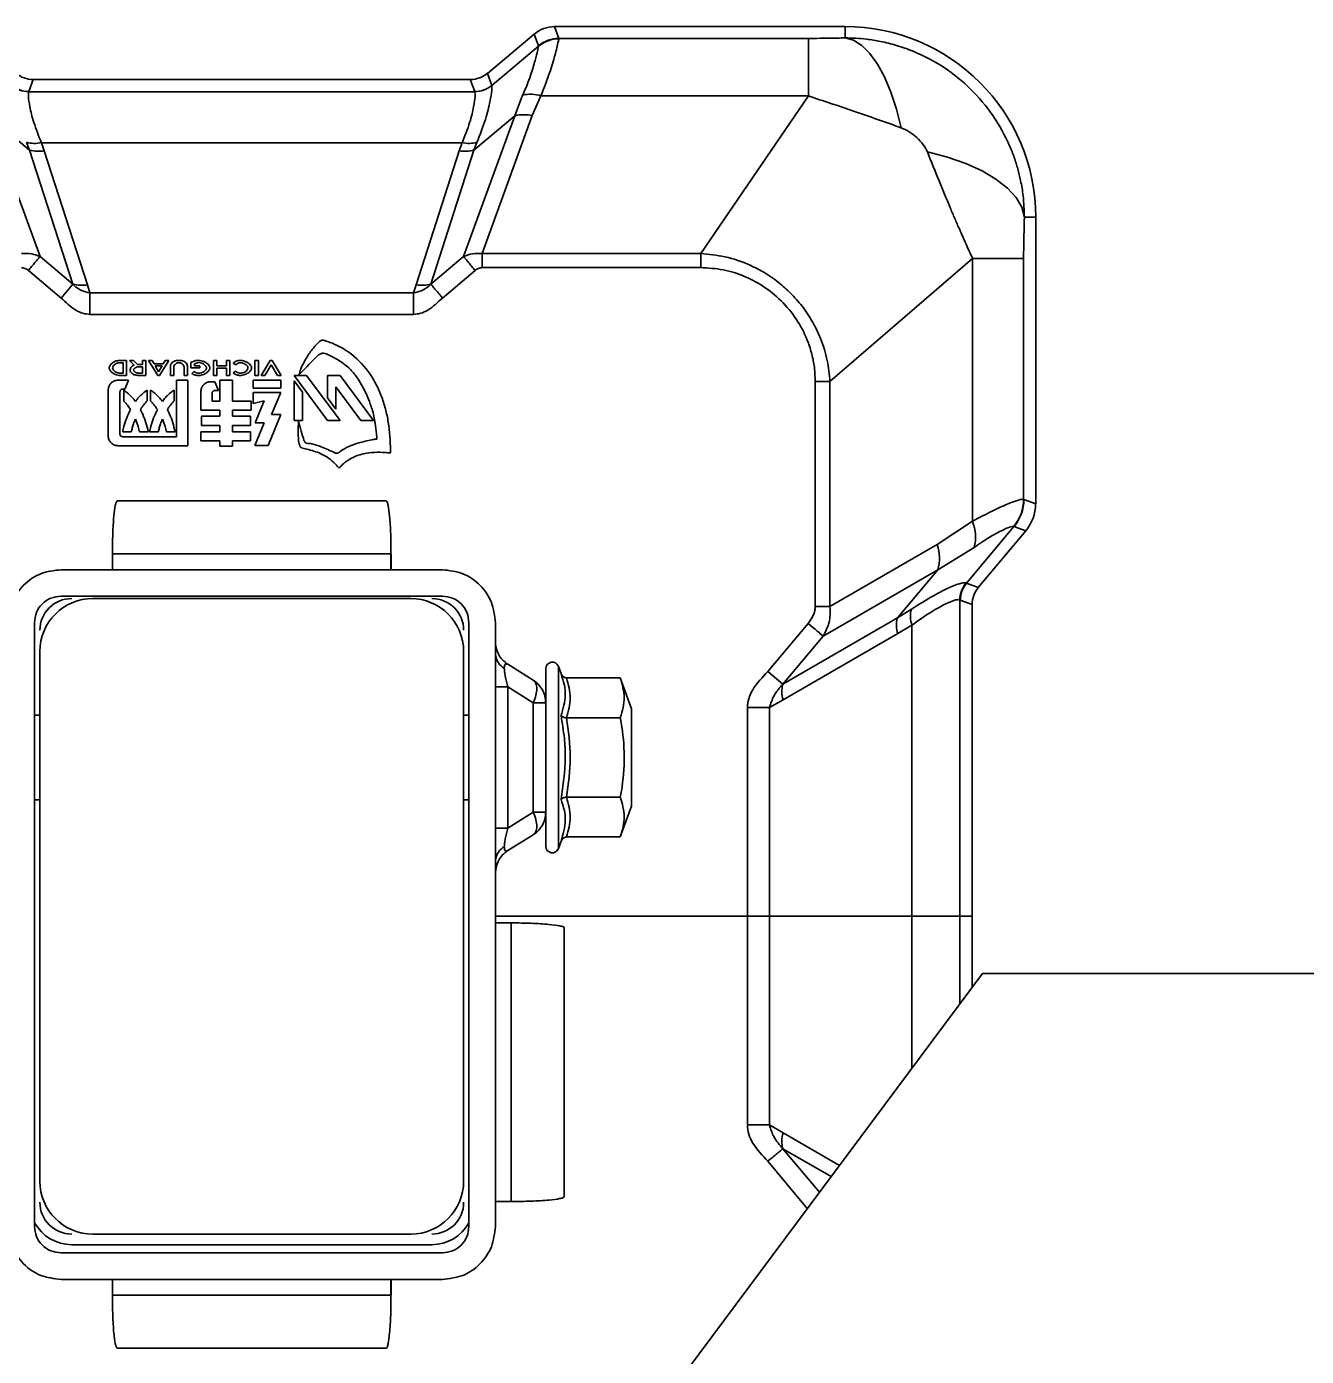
# Model space of a CAD drawing. Header units: millimetres. Extents: x 0 to 420, y 0 to 297.
# Drawn here: x 164.031 to 165.239, y 151.481 to 152.736 of the extents above; entities that cross this region are included whole.
import ezdxf

# ---------------------------------------------------------------- set-up
doc = ezdxf.new("R2010")
doc.units = ezdxf.units.MM

msp = doc.modelspace()

# ---------------------------------------------------------------- linework, layer by layer
at = {"color": 7, "linetype": 'Continuous', "lineweight": 35}
for p, q in [((164.5332, 152.7249), (164.5291, 152.7361)), ((164.8032, 152.7361), (164.5291, 152.7361)), ((164.8032, 152.7254), (164.8032, 152.7361)), ((164.5098, 152.729), (164.4656, 152.6919)), ((164.5098, 152.729), (164.5139, 152.7179)), ((164.5332, 152.7249), (164.5331, 152.7245)), ((164.5332, 152.7249), (164.7686, 152.7249)), ((164.7686, 152.6706), (164.7686, 152.7249)), ((164.5139, 152.7176), (164.4697, 152.6805)), ((164.5139, 152.7179), (164.5139, 152.7176)), ((164.0369, 152.6861), (164.0327, 152.6747)), ((164.4495, 152.6861), (164.0369, 152.6861)), ((164.4495, 152.6861), (164.4537, 152.6747)), ((164.4656, 152.6919), (164.4697, 152.6805)), ((164.0327, 152.6746), (164.0327, 152.6747)), ((164.4537, 152.6746), (164.0327, 152.6746)), ((164.4537, 152.6746), (164.4537, 152.6747)), ((164.4697, 152.6805), (164.4697, 152.6804)), ((164.4915, 152.6519), (164.4989, 152.6714)), ((164.5162, 152.6706), (164.508, 152.652)), ((164.7686, 152.6706), (164.5162, 152.6706)), ((164.6671, 152.5217), (164.7686, 152.6706)), ((164.0433, 152.5189), (163.9948, 152.6519)), ((163.9948, 152.6519), (164.0335, 152.6195)), ((164.4431, 152.5189), (164.4915, 152.6519)), ((164.4915, 152.6519), (164.4529, 152.6195)), ((164.508, 152.652), (164.4606, 152.5217)), ((164.0335, 152.6195), (164.0307, 152.6267)), ((164.0446, 152.6264), (164.0473, 152.6189)), ((164.4418, 152.6264), (164.0446, 152.6264)), ((164.4391, 152.6189), (164.4418, 152.6264)), ((164.4557, 152.6267), (164.4529, 152.6195)), ((164.0335, 152.6195), (164.0742, 152.4929)), ((164.0473, 152.6189), (164.088, 152.4924)), ((164.3984, 152.4924), (164.4391, 152.6189)), ((164.4529, 152.6195), (164.4122, 152.4929)), ((164.9725, 152.5561), (164.9832, 152.5561)), ((164.9832, 152.2856), (164.9832, 152.5561)), ((164.0742, 152.4929), (164.0433, 152.5189)), ((164.4431, 152.5189), (164.4122, 152.4929)), ((164.6671, 152.5217), (164.4606, 152.5217)), ((164.4606, 152.5217), (164.4606, 152.5085)), ((164.6671, 152.5085), (164.6671, 152.5217)), ((164.789, 152.4011), (164.9235, 152.5172)), ((164.9235, 152.269), (164.9235, 152.5172)), ((164.9718, 152.5172), (164.9718, 152.2898)), ((164.0632, 152.4798), (164.0323, 152.5058)), ((164.4541, 152.5058), (164.4232, 152.4798)), ((164.6671, 152.5085), (164.4606, 152.5085)), ((164.0632, 152.4798), (164.0742, 152.4929)), ((164.088, 152.4924), (164.0904, 152.4847)), ((164.0904, 152.4643), (164.0904, 152.4847)), ((164.396, 152.4847), (164.0904, 152.4847)), ((164.396, 152.4847), (164.3984, 152.4924)), ((164.396, 152.4643), (164.396, 152.4847)), ((164.396, 152.4643), (164.0904, 152.4643)), ((164.1174, 152.4208), (164.1251, 152.4208)), ((164.1177, 152.4186), (164.1219, 152.4186)), ((164.1219, 152.409), (164.118, 152.409)), ((164.1219, 152.4186), (164.1219, 152.409)), ((164.1251, 152.4208), (164.1251, 152.4068)), ((164.1277, 152.4208), (164.1316, 152.4208)), ((164.1322, 152.4164), (164.1277, 152.4208)), ((164.1316, 152.4208), (164.1354, 152.4169)), ((164.1363, 152.4169), (164.1401, 152.4169)), ((164.1364, 152.4149), (164.1401, 152.4149)), ((164.1401, 152.4208), (164.1433, 152.4208)), ((164.1401, 152.4169), (164.1401, 152.4208)), ((164.1401, 152.4149), (164.1401, 152.4089)), ((164.1433, 152.4208), (164.1433, 152.4068)), ((164.1457, 152.4208), (164.1491, 152.4208)), ((164.1545, 152.4068), (164.1457, 152.4208)), ((164.1491, 152.4208), (164.151, 152.4177)), ((164.151, 152.4177), (164.1597, 152.4177)), ((164.1521, 152.4157), (164.1585, 152.4157)), ((164.1553, 152.4102), (164.1521, 152.4157)), ((164.1585, 152.4157), (164.1553, 152.4102)), ((164.1649, 152.4208), (164.1561, 152.4068)), ((164.1597, 152.4177), (164.1615, 152.4208)), ((164.1615, 152.4208), (164.1649, 152.4208)), ((164.1664, 152.4068), (164.1664, 152.4152)), ((164.1695, 152.4146), (164.1695, 152.4068)), ((164.1793, 152.4068), (164.1793, 152.4146)), ((164.1825, 152.4152), (164.1825, 152.4068)), ((164.1858, 152.4139), (164.1858, 152.4189)), ((164.1943, 152.4139), (164.1858, 152.4139)), ((164.1865, 152.4087), (164.1886, 152.4104)), ((164.1891, 152.4177), (164.1891, 152.4159)), ((164.1891, 152.4159), (164.1943, 152.4159)), ((164.1943, 152.4159), (164.1943, 152.4139)), ((164.207, 152.4208), (164.2101, 152.4208)), ((164.207, 152.4068), (164.207, 152.4208)), ((164.2101, 152.4208), (164.2101, 152.4158)), ((164.2101, 152.4158), (164.2194, 152.4158)), ((164.2101, 152.4137), (164.2101, 152.4068)), ((164.2194, 152.4137), (164.2101, 152.4137)), ((164.2194, 152.4208), (164.2225, 152.4208)), ((164.2194, 152.4158), (164.2194, 152.4208)), ((164.2194, 152.4068), (164.2194, 152.4137)), ((164.2225, 152.4208), (164.2225, 152.4068)), ((164.228, 152.4167), (164.2255, 152.4183)), ((164.2255, 152.4093), (164.228, 152.4109)), ((164.2462, 152.4068), (164.2462, 152.4208)), ((164.2462, 152.4208), (164.2495, 152.4208)), ((164.2495, 152.4208), (164.2495, 152.4068)), ((164.2521, 152.4068), (164.2607, 152.4208)), ((164.2615, 152.4167), (164.2556, 152.4068)), ((164.2607, 152.4208), (164.2623, 152.4208)), ((164.2674, 152.4068), (164.2615, 152.4167)), ((164.2623, 152.4208), (164.2709, 152.4068)), ((164.1171, 152.4023), (164.1268, 152.4023)), ((164.1251, 152.4068), (164.118, 152.4068)), ((164.1268, 152.4023), (164.1233, 152.3938)), ((164.1433, 152.4068), (164.1354, 152.4068)), ((164.1401, 152.4089), (164.1359, 152.4089)), ((164.1561, 152.4068), (164.1545, 152.4068)), ((164.1695, 152.4068), (164.1664, 152.4068)), ((164.172, 152.4023), (164.183, 152.4023)), ((164.172, 152.3489), (164.172, 152.4023)), ((164.1825, 152.4068), (164.1793, 152.4068)), ((164.183, 152.4023), (164.183, 152.3404)), ((164.2044, 152.4008), (164.2082, 152.4008)), ((164.2101, 152.4068), (164.207, 152.4068)), ((164.2082, 152.4008), (164.2119, 152.3924)), ((164.2131, 152.4023), (164.225, 152.4023)), ((164.2131, 152.3824), (164.2131, 152.4023)), ((164.2225, 152.4068), (164.2194, 152.4068)), ((164.225, 152.4023), (164.225, 152.3824)), ((164.2446, 152.3946), (164.2446, 152.4022)), ((164.2446, 152.4022), (164.2706, 152.4022)), ((164.2495, 152.4068), (164.2462, 152.4068)), ((164.2556, 152.4068), (164.2521, 152.4068)), ((164.2709, 152.4068), (164.2674, 152.4068)), ((164.2706, 152.4022), (164.2706, 152.3946)), ((164.2831, 152.4068), (164.295, 152.4068)), ((164.3147, 152.3642), (164.2831, 152.4068)), ((164.2831, 152.3642), (164.2831, 152.4015)), ((164.2831, 152.4015), (164.291, 152.3908)), ((164.295, 152.4068), (164.3266, 152.3642)), ((164.3147, 152.4068), (164.3266, 152.4068)), ((164.3147, 152.3855), (164.3147, 152.4068)), ((164.3266, 152.4068), (164.3581, 152.3642)), ((164.7751, 152.4011), (164.789, 152.4011)), ((164.7751, 152.1886), (164.7751, 152.4011)), ((164.789, 152.1886), (164.789, 152.4011)), ((164.1077, 152.3499), (164.1077, 152.3929)), ((164.1187, 152.3911), (164.1187, 152.3516)), ((164.1233, 152.3938), (164.1215, 152.3938)), ((164.1223, 152.3827), (164.1223, 152.3929)), ((164.1445, 152.3929), (164.1445, 152.3827)), ((164.1477, 152.3827), (164.1477, 152.3929)), ((164.1699, 152.3929), (164.1699, 152.3827)), ((164.1951, 152.374), (164.1951, 152.3914)), ((164.2058, 152.39), (164.2058, 152.3824)), ((164.2119, 152.3924), (164.2084, 152.3924)), ((164.2706, 152.3946), (164.2446, 152.3946)), ((164.2446, 152.3905), (164.2706, 152.3905)), ((164.2446, 152.3803), (164.2446, 152.3905)), ((164.2706, 152.3905), (164.2618, 152.3697)), ((164.291, 152.3908), (164.291, 152.3642)), ((164.3226, 152.3748), (164.3147, 152.3855)), ((164.3463, 152.3642), (164.3226, 152.3961)), ((164.3226, 152.3961), (164.3226, 152.3748)), ((164.2131, 152.374), (164.1951, 152.374)), ((164.2058, 152.3824), (164.2131, 152.3824)), ((164.2131, 152.3682), (164.2131, 152.374)), ((164.225, 152.3824), (164.2427, 152.3824)), ((164.225, 152.374), (164.225, 152.3682)), ((164.2427, 152.374), (164.225, 152.374)), ((164.2427, 152.3824), (164.2427, 152.374)), ((164.2548, 152.3827), (164.2446, 152.3803)), ((164.2463, 152.3619), (164.2548, 152.3827)), ((164.1959, 152.3682), (164.2131, 152.3682)), ((164.1959, 152.3595), (164.1959, 152.3682)), ((164.2131, 152.3595), (164.1959, 152.3595)), ((164.2131, 152.3534), (164.2131, 152.3595)), ((164.225, 152.3682), (164.2419, 152.3682)), ((164.225, 152.3595), (164.225, 152.3534)), ((164.2419, 152.3595), (164.225, 152.3595)), ((164.2419, 152.3682), (164.2419, 152.3595)), ((164.246, 152.3406), (164.2548, 152.3619)), ((164.2548, 152.3619), (164.2463, 152.3619)), ((164.2706, 152.3697), (164.2586, 152.3406)), ((164.2618, 152.3697), (164.2706, 152.3697)), ((164.291, 152.3642), (164.2831, 152.3642)), ((164.3266, 152.3642), (164.3147, 152.3642)), ((164.3581, 152.3642), (164.3463, 152.3642)), ((164.1295, 152.3536), (164.1214, 152.3536)), ((164.1215, 152.3489), (164.172, 152.3489)), ((164.1454, 152.3536), (164.1372, 152.3536)), ((164.155, 152.3536), (164.1468, 152.3536)), ((164.1708, 152.3536), (164.1626, 152.3536)), ((164.1951, 152.3534), (164.2131, 152.3534)), ((164.1951, 152.345), (164.1951, 152.3534)), ((164.225, 152.3534), (164.242, 152.3534)), ((164.242, 152.3534), (164.242, 152.345)), ((164.183, 152.3404), (164.1171, 152.3404)), ((164.2131, 152.345), (164.1951, 152.345)), ((164.2131, 152.3401), (164.2131, 152.345)), ((164.225, 152.3401), (164.2131, 152.3401)), ((164.225, 152.345), (164.225, 152.3401)), ((164.242, 152.345), (164.225, 152.345)), ((164.2586, 152.3406), (164.246, 152.3406)), ((164.37, 152.2883), (164.1162, 152.2883)), ((164.37, 152.2883), (164.3701, 152.2883)), ((164.972, 152.2897), (164.9718, 152.2898)), ((164.972, 152.2897), (164.9832, 152.2856)), ((164.8902, 152.247), (164.9235, 152.269)), ((164.9179, 152.2106), (164.9627, 152.264)), ((164.929, 152.2065), (164.9738, 152.2599)), ((164.9627, 152.264), (164.9624, 152.2641)), ((164.9627, 152.264), (164.9738, 152.2599)), ((164.789, 152.1886), (164.8902, 152.247)), ((164.1116, 152.2383), (164.3746, 152.2383)), ((164.1116, 152.2383), (164.1116, 152.2233)), ((164.3746, 152.2383), (164.3746, 152.2233)), ((164.3747, 152.2383), (164.3747, 152.2233)), ((164.8907, 152.2232), (164.925, 152.2443)), ((164.0632, 152.2233), (164.4232, 152.2233)), ((164.7825, 152.1607), (164.8907, 152.2232)), ((164.8527, 152.1778), (164.8907, 152.2232)), ((164.9175, 152.2108), (164.9179, 152.2106)), ((164.9179, 152.2106), (164.929, 152.2065)), ((164.4232, 152.1983), (164.0632, 152.1983)), ((164.3932, 152.1961), (164.0932, 152.1961)), ((164.7751, 152.1886), (164.789, 152.1886)), ((164.8527, 152.1778), (164.8658, 152.1861)), ((164.9116, 151.8961), (164.9116, 152.1948)), ((164.912, 152.1945), (164.9116, 152.1948)), ((164.912, 152.1945), (164.9232, 152.1905)), ((164.9232, 152.1905), (164.9232, 151.8961)), ((164.0382, 152.1733), (164.0382, 151.6033)), ((164.4482, 152.1733), (164.4482, 151.6033)), ((164.4732, 152.1733), (164.4732, 151.6033)), ((164.7303, 152.1273), (164.7683, 152.1726)), ((164.7445, 152.1154), (164.8527, 152.1778)), ((164.8663, 152.171), (164.853, 152.163)), ((164.8663, 151.8961), (164.8663, 152.171)), ((164.7445, 152.1154), (164.7825, 152.1607)), ((164.853, 152.163), (164.7448, 152.1005)), ((164.0432, 152.1461), (164.0432, 151.6461)), ((164.4432, 151.6461), (164.4432, 152.1461)), ((164.4747, 152.146), (164.4734, 152.1522)), ((164.4757, 152.1443), (164.4739, 152.1492)), ((164.4842, 152.1343), (164.4824, 152.1358)), ((164.4844, 152.134), (164.4849, 152.134)), ((164.4849, 152.134), (164.5089, 152.119)), ((164.5207, 152.0978), (164.5207, 152.1299)), ((164.5352, 152.1252), (164.5327, 152.132)), ((164.5327, 151.9601), (164.5327, 152.132)), ((164.5404, 152.1211), (164.5911, 152.1211)), ((164.6017, 152.0921), (164.5911, 152.1211)), ((164.7303, 152.1273), (164.7445, 152.1154)), ((164.4849, 152.1128), (164.4849, 151.9793)), ((164.4849, 152.1128), (164.5089, 152.0978)), ((164.5089, 151.9943), (164.5089, 152.0978)), ((164.5089, 152.0978), (164.5207, 152.0978)), ((164.5207, 151.9943), (164.5207, 152.0978)), ((164.7448, 152.1005), (164.7319, 152.0931)), ((164.0432, 152.0861), (164.0382, 152.0861)), ((164.4482, 152.0861), (164.4432, 152.0861)), ((164.5404, 152.0836), (164.5911, 152.0836)), ((164.6017, 152.0921), (164.6017, 152.0001)), ((164.711, 152.0931), (164.7319, 152.0931)), ((164.711, 151.8961), (164.711, 152.0931)), ((164.7319, 151.8961), (164.7319, 152.0931)), ((164.5404, 152.0085), (164.5911, 152.0085)), ((164.0382, 152.0061), (164.0432, 152.0061)), ((164.4432, 152.0061), (164.4482, 152.0061)), ((164.5911, 151.971), (164.6017, 152.0001)), ((164.4849, 151.9793), (164.5089, 151.9943)), ((164.5089, 151.9943), (164.5207, 151.9943)), ((164.5207, 151.9622), (164.5207, 151.9943)), ((164.4849, 151.9581), (164.5089, 151.9731)), ((164.5404, 151.971), (164.5911, 151.971)), ((164.5327, 151.9601), (164.5352, 151.9669)), ((164.4734, 151.9399), (164.4747, 151.9461)), ((164.4739, 151.9429), (164.4757, 151.9478)), ((164.4738, 151.9439), (164.4732, 151.937)), ((164.4736, 151.9398), (164.4739, 151.9422)), ((164.4732, 151.8961), (164.711, 151.8961)), ((164.711, 151.8961), (164.4732, 151.8961)), ((164.7319, 151.8961), (164.711, 151.8961)), ((164.711, 151.6991), (164.711, 151.8961)), ((164.711, 151.8961), (164.7319, 151.8961)), ((164.8663, 151.8961), (164.7319, 151.8961)), ((164.7319, 151.6991), (164.7319, 151.8961)), ((164.7319, 151.8961), (164.8663, 151.8961)), ((164.9116, 151.8961), (164.8663, 151.8961)), ((164.8663, 151.8961), (164.9116, 151.8961)), ((164.8663, 151.8961), (164.8663, 151.7528)), ((164.9232, 151.8961), (164.9116, 151.8961)), ((164.9116, 151.8961), (164.9232, 151.8961)), ((164.9116, 151.8136), (164.9116, 151.8961)), ((164.9232, 151.8291), (164.9232, 151.8961)), ((164.4882, 151.8899), (164.4732, 151.8899)), ((164.4882, 151.8899), (164.4882, 151.6269)), ((164.5382, 151.6315), (164.5382, 151.8852)), ((164.933, 151.8422), (164.297, 150.9887)), ((171.587, 151.8422), (164.933, 151.8422)), ((164.711, 151.6991), (164.7319, 151.6991)), ((164.7448, 151.6916), (164.7319, 151.6991)), ((164.7979, 151.661), (164.7448, 151.6916)), ((164.779, 151.6356), (164.7445, 151.6767)), ((164.7445, 151.6767), (164.7901, 151.6504)), ((164.7676, 151.6203), (164.7303, 151.6648)), ((164.4882, 151.6269), (164.4732, 151.6269)), ((164.0932, 151.5961), (164.3932, 151.5961)), ((164.4132, 151.5861), (164.0732, 151.5861)), ((164.0632, 151.5783), (164.4232, 151.5783)), ((164.4232, 151.5533), (164.0632, 151.5533)), ((164.1117, 151.5383), (164.1117, 151.5533)), ((164.3746, 151.5383), (164.3746, 151.5533)), ((164.3747, 151.5383), (164.3747, 151.5533)), ((164.3746, 151.5383), (164.1117, 151.5383)), ((164.1163, 151.4883), (164.37, 151.4883)), ((164.3701, 151.4883), (164.37, 151.4883))]:
    msp.add_line(p, q, dxfattribs=at)
at = {"color": 7, "linetype": 'Continuous', "lineweight": 35, "flags": 128}
for points in [[(164.8563, 152.6405), (164.8518, 152.6581), (164.8465, 152.6742), (164.8404, 152.6885), (164.8338, 152.7006), (164.8266, 152.7106), (164.819, 152.7181), (164.8112, 152.7231), (164.8032, 152.7254)], [(164.8809, 152.6177), (164.8998, 152.6127), (164.9171, 152.6067), (164.9325, 152.5998), (164.9457, 152.592), (164.9565, 152.5836), (164.9647, 152.5747), (164.97, 152.5655), (164.9725, 152.5561)], [(164.7683, 152.1726), (164.7706, 152.1707), (164.7728, 152.1689), (164.7749, 152.1671), (164.7769, 152.1654), (164.7787, 152.1639), (164.7802, 152.1626), (164.7815, 152.1616), (164.7825, 152.1607)]]:
    msp.add_lwpolyline(points, dxfattribs=at)
at = {"color": 7, "linetype": 'Continuous', "lineweight": 35}
for centre, radius, start, end in [((164.8032, 152.5561), 0.18, 360, 90), ((164.5332, 152.6949), 0.03, 90.0586, 129.9414), ((164.5331, 152.6945), 0.03, 89.859, 129.7499), ((164.0327, 152.6996), 0.025, 230.0357, 269.9067), ((164.0328, 152.6997), 0.025, 230.0586, 269.9414), ((164.4536, 152.6997), 0.025, 270.0586, 309.9414), ((164.4537, 152.6996), 0.025, 270.0933, 309.9643), ((164.5061, 152.6392), 0.033, 72.1572, 102.5019), ((164.5001, 152.6166), 0.0363, 77.3368, 103.5701), ((164.0382, 152.655), 0.0292, 254.9938, 282.6645), ((164.4482, 152.655), 0.0292, 257.3355, 285.0062), ((164.0416, 152.6485), 0.0302, 254.4497, 280.7966), ((164.4448, 152.6485), 0.0302, 259.2034, 285.5503), ((164.0823, 152.522), 0.0302, 254.4498, 280.7965), ((164.4041, 152.522), 0.0302, 259.2033, 285.5504), ((164.9317, 152.2899), 0.0401, 320.0076, 359.8731), ((164.932, 152.2897), 0.0401, 320.0586, 359.9414), ((164.8911, 152.2546), 0.0354, 343.0377, 23.8627), ((164.8522, 152.2343), 0.0401, 343.9657, 18.5164), ((164.9366, 152.1947), 0.025, 139.9679, 179.8339), ((164.9371, 152.1945), 0.025, 140.0586, 179.9414), ((164.0932, 152.1461), 0.05, 90, 180), ((164.0732, 152.1661), 0.03, 90, 180), ((164.3932, 152.1461), 0.05, 0, 90), ((164.4132, 152.1661), 0.03, 0, 90), ((164.8889, 152.1794), 0.024, 163.7993, 200.3661), ((164.8768, 152.1709), 0.0251, 163.9657, 198.5164), ((164.5269, 152.1299), 0.00619, 20, 180), ((164.7686, 152.1084), 0.0251, 163.9657, 198.5164), ((164.5269, 151.9622), 0.00619, 180, 340), ((164.7686, 151.6837), 0.0251, 161.4836, 196.0343), ((164.0932, 151.6461), 0.05, 180, 270), ((164.3932, 151.6461), 0.05, 270, 0), ((164.0732, 151.6261), 0.03, 180, 270), ((164.4132, 151.6261), 0.03, 270, 0), ((164.0732, 151.6261), 0.04, 208.955, 270), ((164.4132, 151.6261), 0.04, 270, 331.045)]:
    msp.add_arc(centre, radius, start, end, dxfattribs=at)
for centre, major_axis, start_param, end_param in [((164.5291, 152.706), (0.0103, -0.0282), 2.793026, 3.49016), ((164.0369, 152.7111), (0.0086, 0.0235), 2.793026, 3.49016), ((164.4495, 152.7111), (0.0086, -0.0235), 5.934618, 6.631752), ((164.9431, 152.2856), (0.0376, -0.0137), 5.934618, 6.631752), ((164.9482, 152.1904), (0.0235, -0.0086), 2.793026, 3.49016)]:
    msp.add_ellipse(centre, major_axis=major_axis, ratio=0.998448, start_param=start_param, end_param=end_param, dxfattribs=at)
for points, knots in [([(164.5331, 152.7245), (164.533, 152.7237), (164.5326, 152.722), (164.5313, 152.7164), (164.5295, 152.7094), (164.5271, 152.7012), (164.5235, 152.6893), (164.5191, 152.6782), (164.5162, 152.6706)], [0, 0, 0, 0, 0.166395, 0.326802, 0.479925, 0.610174, 0.735331, 1, 1, 1, 1]), ([(164.7686, 152.7249), (164.7713, 152.7249), (164.778, 152.725), (164.7896, 152.7251), (164.7983, 152.7253), (164.8032, 152.7254)], [0, 0, 0, 0, 0.226599, 0.561025, 1, 1, 1, 1]), ([(164.8032, 152.7254), (164.81, 152.7252), (164.8212, 152.7248), (164.8374, 152.7221), (164.8522, 152.7185), (164.8728, 152.7112), (164.8971, 152.6983), (164.9225, 152.6778), (164.9436, 152.6527), (164.9561, 152.6301), (164.963, 152.6127), (164.9664, 152.6018), (164.9693, 152.5897), (164.9719, 152.5745), (164.9723, 152.5629), (164.9725, 152.5561)], [0, 0, 0, 0, 0.076443, 0.126237, 0.185346, 0.248673, 0.371897, 0.493418, 0.615548, 0.739261, 0.783292, 0.826338, 0.868398, 0.923222, 1, 1, 1, 1]), ([(164.4989, 152.6714), (164.5004, 152.6747), (164.5032, 152.6812), (164.5064, 152.6899), (164.5089, 152.6976), (164.5112, 152.706), (164.5132, 152.714), (164.5136, 152.7164), (164.5139, 152.7176)], [0, 0, 0, 0, 0.1289949, 0.2604651, 0.3866644, 0.5150401, 0.7527723, 1, 1, 1, 1]), ([(164.0327, 152.6746), (164.0325, 152.6734), (164.032, 152.6713), (164.0335, 152.6608), (164.0368, 152.6462), (164.042, 152.633), (164.0446, 152.6264)], [0, 0, 0, 0, 0.262701, 0.501004, 0.750686, 1, 1, 1, 1]), ([(164.4418, 152.6264), (164.4444, 152.633), (164.4496, 152.6462), (164.4529, 152.6608), (164.4543, 152.6713), (164.4539, 152.6734), (164.4537, 152.6746)], [0, 0, 0, 0, 0.249344, 0.499045, 0.737295, 1, 1, 1, 1]), ([(164.4697, 152.6804), (164.4699, 152.6793), (164.4702, 152.677), (164.4683, 152.6657), (164.4644, 152.6492), (164.4587, 152.6343), (164.4557, 152.6267)], [0, 0, 0, 0, 0.247443, 0.48656, 0.74027, 1, 1, 1, 1]), ([(164.8563, 152.6405), (164.8413, 152.6458), (164.812, 152.6562), (164.7828, 152.6659), (164.7686, 152.6706)], [0, 0, 0, 0, 0.513929, 1, 1, 1, 1]), ([(164.8809, 152.6177), (164.8797, 152.62), (164.8771, 152.625), (164.8711, 152.6314), (164.8641, 152.637), (164.8588, 152.6394), (164.8563, 152.6405)], [0, 0, 0, 0, 0.228464, 0.490672, 0.757738, 1, 1, 1, 1]), ([(164.9235, 152.5172), (164.9215, 152.5217), (164.9174, 152.5307), (164.9118, 152.5434), (164.9068, 152.555), (164.9003, 152.5701), (164.8916, 152.5912), (164.8846, 152.6086), (164.8809, 152.6177)], [0, 0, 0, 0, 0.140816, 0.284488, 0.382285, 0.482496, 0.729213, 1, 1, 1, 1]), ([(164.9725, 152.5561), (164.9723, 152.5471), (164.972, 152.5359), (164.9718, 152.5231), (164.9718, 152.5192), (164.9718, 152.5177), (164.9718, 152.5172)], [0, 0, 0, 0, 0.712288, 0.891315, 0.960245, 1, 1, 1, 1]), ([(164.0433, 152.5189), (164.0407, 152.52), (164.0353, 152.5222), (164.0291, 152.5219), (164.0258, 152.5217)], [0, 0, 0, 0, 0.466493, 1, 1, 1, 1]), ([(164.4606, 152.5217), (164.4576, 152.5219), (164.4514, 152.5222), (164.4459, 152.5201), (164.4431, 152.5189)], [0, 0, 0, 0, 0.487848, 1, 1, 1, 1]), ([(164.0433, 152.5189), (164.0426, 152.5182), (164.0413, 152.5167), (164.0386, 152.5134), (164.0355, 152.5097), (164.0333, 152.5071), (164.0323, 152.5058)], [0, 0, 0, 0, 0.245847, 0.4999986, 0.7541509, 1, 1, 1, 1]), ([(164.4541, 152.5058), (164.453, 152.5071), (164.4508, 152.5097), (164.4478, 152.5134), (164.445, 152.5167), (164.4438, 152.5182), (164.4431, 152.5189)], [0, 0, 0, 0, 0.245849, 0.500001, 0.754152, 1, 1, 1, 1]), ([(164.789, 152.4011), (164.7884, 152.4077), (164.787, 152.4215), (164.7812, 152.4398), (164.7735, 152.4563), (164.7644, 152.4704), (164.7537, 152.4829), (164.7416, 152.4941), (164.7283, 152.5034), (164.7109, 152.5125), (164.6907, 152.5195), (164.6747, 152.521), (164.6671, 152.5217)], [0, 0, 0, 0, 0.105818, 0.221247, 0.303726, 0.397637, 0.486458, 0.56599, 0.660847, 0.744444, 0.877991, 1, 1, 1, 1]), ([(164.9235, 152.5172), (164.9302, 152.5172), (164.9438, 152.5172), (164.9585, 152.5172), (164.9687, 152.5172), (164.9708, 152.5172), (164.9718, 152.5172)], [0, 0, 0, 0, 0.247804, 0.5, 0.752196, 1, 1, 1, 1]), ([(164.9716, 152.5172), (164.9716, 152.5173), (164.9717, 152.5174), (164.9717, 152.5181), (164.9718, 152.5188), (164.9718, 152.5194)], [0, 0, 0, 0, 0.207126, 0.438229, 1, 1, 1, 1]), ([(164.0258, 152.5085), (164.0264, 152.5085), (164.0275, 152.5084), (164.0298, 152.5076), (164.0313, 152.5066), (164.0323, 152.5058)], [0, 0, 0, 0, 0.232062, 0.478453, 1, 1, 1, 1]), ([(164.4541, 152.5058), (164.4551, 152.5066), (164.4566, 152.5076), (164.4589, 152.5084), (164.46, 152.5085), (164.4606, 152.5085)], [0, 0, 0, 0, 0.521782, 0.769325, 1, 1, 1, 1]), ([(164.7751, 152.4011), (164.7749, 152.4051), (164.7747, 152.4131), (164.7725, 152.4253), (164.7679, 152.4405), (164.7594, 152.4579), (164.7454, 152.4756), (164.7285, 152.49), (164.7092, 152.5006), (164.6885, 152.5073), (164.6741, 152.5081), (164.6671, 152.5085)], [0, 0, 0, 0, 0.070722, 0.143758, 0.21913, 0.352151, 0.485358, 0.616819, 0.745052, 0.874872, 1, 1, 1, 1]), ([(164.0904, 152.4847), (164.0877, 152.4853), (164.0834, 152.4862), (164.0779, 152.4893), (164.0755, 152.4917), (164.0742, 152.4929)], [0, 0, 0, 0, 0.4521486, 0.7055371, 1, 1, 1, 1]), ([(164.4122, 152.4929), (164.4109, 152.4917), (164.4085, 152.4893), (164.403, 152.4862), (164.3987, 152.4853), (164.396, 152.4847)], [0, 0, 0, 0, 0.294463, 0.547852, 1, 1, 1, 1]), ([(164.4232, 152.4798), (164.4221, 152.4811), (164.4199, 152.4838), (164.4168, 152.4874), (164.4141, 152.4907), (164.4128, 152.4922), (164.4122, 152.4929)], [0, 0, 0, 0, 0.245848, 0.5, 0.754152, 1, 1, 1, 1]), ([(164.0904, 152.4643), (164.0882, 152.4646), (164.0835, 152.465), (164.0737, 152.4698), (164.0676, 152.4757), (164.0632, 152.4798)], [0, 0, 0, 0, 0.209288, 0.438923, 1, 1, 1, 1]), ([(164.4232, 152.4798), (164.4188, 152.4757), (164.4127, 152.4698), (164.4029, 152.465), (164.3982, 152.4646), (164.396, 152.4643)], [0, 0, 0, 0, 0.558619, 0.78934, 1, 1, 1, 1]), ([(164.288, 152.4077), (164.2884, 152.4094), (164.2897, 152.4142), (164.2937, 152.4217), (164.2993, 152.4305), (164.304, 152.4356), (164.3064, 152.4382)], [0, 0, 0, 0, 0.138868, 0.417722, 0.706333, 1, 1, 1, 1]), ([(164.3064, 152.4382), (164.3069, 152.4387), (164.3078, 152.4395), (164.3094, 152.44), (164.3109, 152.44), (164.3118, 152.4397), (164.3123, 152.4396)], [0, 0, 0, 0, 0.319453, 0.543111, 0.766311, 1, 1, 1, 1]), ([(164.3123, 152.4396), (164.3139, 152.4391), (164.3218, 152.4364), (164.337, 152.4285), (164.3511, 152.4142), (164.3602, 152.3996), (164.3656, 152.3877), (164.3695, 152.3753), (164.3733, 152.3581), (164.3738, 152.3449), (164.3742, 152.336)], [0, 0, 0, 0, 0.03865, 0.194338, 0.392706, 0.493149, 0.593544, 0.693896, 0.794211, 1, 1, 1, 1]), ([(164.3568, 152.3749), (164.3562, 152.3765), (164.3535, 152.3844), (164.3488, 152.3952), (164.3416, 152.4064), (164.3326, 152.4169), (164.3223, 152.423), (164.3139, 152.427), (164.3113, 152.4278), (164.3092, 152.4277), (164.3062, 152.4263), (164.2992, 152.4193), (164.2929, 152.4128), (164.288, 152.4077)], [0, 0, 0, 0, 0.048169, 0.241379, 0.33788, 0.433916, 0.639701, 0.675797, 0.701807, 0.718369, 0.734888, 0.796355, 1, 1, 1, 1]), ([(164.118, 152.4068), (164.1172, 152.4069), (164.115, 152.4071), (164.1121, 152.4086), (164.11, 152.4106), (164.109, 152.4122), (164.1086, 152.4136), (164.1088, 152.4151), (164.1098, 152.4169), (164.1119, 152.4189), (164.1146, 152.4204), (164.1167, 152.4207), (164.1174, 152.4208)], [0, 0, 0, 0, 0.103068, 0.272975, 0.380129, 0.450745, 0.504132, 0.557726, 0.630958, 0.750137, 0.907593, 1, 1, 1, 1]), ([(164.118, 152.409), (164.1174, 152.4091), (164.116, 152.4092), (164.1141, 152.4103), (164.1127, 152.4116), (164.112, 152.4128), (164.1118, 152.4138), (164.1121, 152.4149), (164.1128, 152.4162), (164.1142, 152.4175), (164.116, 152.4184), (164.1172, 152.4185), (164.1177, 152.4186)], [0, 0, 0, 0, 0.107522, 0.269023, 0.38047, 0.452163, 0.50862, 0.565188, 0.646662, 0.775363, 0.910485, 1, 1, 1, 1]), ([(164.1354, 152.4068), (164.1346, 152.4069), (164.1327, 152.4071), (164.1306, 152.4082), (164.1291, 152.4096), (164.1284, 152.4107), (164.1282, 152.4118), (164.1284, 152.4129), (164.1291, 152.4143), (164.1304, 152.4157), (164.1316, 152.4162), (164.1322, 152.4164)], [0, 0, 0, 0, 0.147974, 0.353463, 0.450206, 0.530143, 0.591907, 0.65363, 0.750939, 0.887099, 1, 1, 1, 1]), ([(164.1359, 152.4089), (164.1355, 152.4089), (164.1347, 152.409), (164.1339, 152.4094), (164.1333, 152.4097), (164.1329, 152.41), (164.1326, 152.4103), (164.1321, 152.4107), (164.1318, 152.4112), (164.1317, 152.4117), (164.1317, 152.412), (164.1317, 152.4124), (164.1319, 152.4128), (164.1322, 152.4132), (164.1325, 152.4135), (164.1329, 152.4137), (164.1332, 152.4139), (164.1336, 152.4142), (164.1339, 152.4143), (164.1343, 152.4145), (164.1347, 152.4146), (164.1351, 152.4148), (164.1355, 152.4148), (164.1359, 152.4149), (164.1362, 152.4149), (164.1364, 152.4149)], [0, 0, 0, 0, 0.104931, 0.188559, 0.230252, 0.271948, 0.313654, 0.355384, 0.425825, 0.468883, 0.490273, 0.510955, 0.563746, 0.591003, 0.644663, 0.671402, 0.698138, 0.751654, 0.778385, 0.805115, 0.858613, 0.885344, 0.912077, 0.955815, 1, 1, 1, 1]), ([(164.1354, 152.4169), (164.1355, 152.4169), (164.1356, 152.4169), (164.1359, 152.4169), (164.1361, 152.4169), (164.1363, 152.4169)], [0, 0, 0, 0, 0.253407, 0.506797, 1, 1, 1, 1]), ([(164.1664, 152.4152), (164.1664, 152.4156), (164.1665, 152.4166), (164.1673, 152.4182), (164.1687, 152.4196), (164.1709, 152.4207), (164.1741, 152.421), (164.1773, 152.4209), (164.18, 152.4198), (164.1815, 152.4183), (164.1823, 152.4166), (164.1824, 152.4156), (164.1825, 152.4152)], [0, 0, 0, 0, 0.057396, 0.142461, 0.228893, 0.320305, 0.471061, 0.658867, 0.756094, 0.853964, 0.944424, 1, 1, 1, 1]), ([(164.1793, 152.4146), (164.1793, 152.4149), (164.1792, 152.4157), (164.1785, 152.4169), (164.1773, 152.418), (164.1756, 152.4187), (164.1738, 152.4188), (164.1721, 152.4183), (164.1708, 152.4173), (164.1699, 152.4162), (164.1696, 152.4152), (164.1695, 152.4147), (164.1695, 152.4146)], [0, 0, 0, 0, 0.075155, 0.16832, 0.291124, 0.415852, 0.54785, 0.661465, 0.788026, 0.890381, 0.967538, 1, 1, 1, 1]), ([(164.1858, 152.4189), (164.1874, 152.4196), (164.1901, 152.421), (164.1948, 152.421), (164.1988, 152.4196), (164.2016, 152.4177), (164.2031, 152.416), (164.2037, 152.4147), (164.2038, 152.4135), (164.2034, 152.4122), (164.2023, 152.4105), (164.1996, 152.4084), (164.1959, 152.4068), (164.1917, 152.4065), (164.1886, 152.4074), (164.1871, 152.4083), (164.1865, 152.4087)], [0, 0, 0, 0, 0.120432, 0.213162, 0.331684, 0.413005, 0.455865, 0.488872, 0.514902, 0.540892, 0.583063, 0.658706, 0.781016, 0.867724, 0.954736, 1, 1, 1, 1]), ([(164.1886, 152.4104), (164.1893, 152.4099), (164.1907, 152.4091), (164.1932, 152.4087), (164.1958, 152.4092), (164.1979, 152.4102), (164.1994, 152.4115), (164.2002, 152.4125), (164.2005, 152.4135), (164.2004, 152.4145), (164.1998, 152.4156), (164.1985, 152.4171), (164.1963, 152.4183), (164.1935, 152.419), (164.1911, 152.4186), (164.1897, 152.418), (164.1891, 152.4177)], [0, 0, 0, 0, 0.08987, 0.176538, 0.263027, 0.362446, 0.423179, 0.470099, 0.500982, 0.532068, 0.57022, 0.633522, 0.742023, 0.836258, 0.931198, 1, 1, 1, 1]), ([(164.2255, 152.4183), (164.2265, 152.419), (164.2284, 152.4204), (164.232, 152.4211), (164.2359, 152.4206), (164.2391, 152.4191), (164.2415, 152.4171), (164.2426, 152.4156), (164.243, 152.4141), (164.2429, 152.4128), (164.2421, 152.4112), (164.2401, 152.4091), (164.2367, 152.4073), (164.2326, 152.4064), (164.2289, 152.4071), (164.2267, 152.4083), (164.2257, 152.4092), (164.2255, 152.4093)], [0, 0, 0, 0, 0.08519, 0.168963, 0.246186, 0.360946, 0.418211, 0.462463, 0.491745, 0.521214, 0.557381, 0.617071, 0.720017, 0.827682, 0.905205, 0.982624, 1, 1, 1, 1]), ([(164.228, 152.4109), (164.2286, 152.4104), (164.2298, 152.4094), (164.232, 152.4088), (164.2345, 152.409), (164.2367, 152.4099), (164.2384, 152.4113), (164.2393, 152.4125), (164.2396, 152.4135), (164.2396, 152.4145), (164.239, 152.4157), (164.2376, 152.417), (164.2354, 152.4183), (164.2327, 152.4189), (164.2303, 152.4184), (164.2289, 152.4175), (164.2282, 152.4169), (164.228, 152.4167)], [0, 0, 0, 0, 0.079836, 0.158698, 0.232948, 0.337554, 0.41275, 0.456024, 0.489191, 0.522624, 0.56103, 0.622793, 0.723203, 0.826712, 0.901133, 0.975506, 1, 1, 1, 1]), ([(164.1077, 152.3929), (164.1078, 152.394), (164.108, 152.3961), (164.1096, 152.3989), (164.112, 152.401), (164.1147, 152.4021), (164.1164, 152.4022), (164.1171, 152.4023)], [0, 0, 0, 0, 0.217033, 0.432668, 0.640579, 0.859649, 1, 1, 1, 1]), ([(164.1951, 152.3914), (164.1952, 152.3925), (164.1954, 152.3946), (164.197, 152.3974), (164.1994, 152.3995), (164.202, 152.4006), (164.2037, 152.4007), (164.2044, 152.4008)], [0, 0, 0, 0, 0.2182785, 0.4351494, 0.6441626, 0.864466, 1, 1, 1, 1]), ([(164.1215, 152.3938), (164.1212, 152.3937), (164.1205, 152.3937), (164.1196, 152.3932), (164.119, 152.3924), (164.1188, 152.3917), (164.1188, 152.3913), (164.1187, 152.3911)], [0, 0, 0, 0, 0.23459, 0.46963, 0.6837, 0.878789, 1, 1, 1, 1]), ([(164.1223, 152.3929), (164.1236, 152.3919), (164.1264, 152.3899), (164.1301, 152.3863), (164.1323, 152.3836), (164.1334, 152.3822)], [0, 0, 0, 0, 0.322508, 0.65906, 1, 1, 1, 1]), ([(164.1334, 152.3822), (164.1344, 152.3835), (164.1365, 152.3862), (164.1402, 152.3898), (164.143, 152.3919), (164.1445, 152.3929)], [0, 0, 0, 0, 0.323586, 0.659323, 1, 1, 1, 1]), ([(164.1477, 152.3929), (164.1491, 152.3919), (164.1518, 152.3899), (164.1555, 152.3863), (164.1577, 152.3836), (164.1588, 152.3822)], [0, 0, 0, 0, 0.323845, 0.659773, 1, 1, 1, 1]), ([(164.1588, 152.3822), (164.1598, 152.3835), (164.1619, 152.3862), (164.1656, 152.3898), (164.1685, 152.3919), (164.1699, 152.3929)], [0, 0, 0, 0, 0.322168, 0.658364, 1, 1, 1, 1]), ([(164.2084, 152.3924), (164.2081, 152.3924), (164.2074, 152.3923), (164.2066, 152.3919), (164.2061, 152.3914), (164.2058, 152.3907), (164.2058, 152.3902), (164.2058, 152.39)], [0, 0, 0, 0, 0.272758, 0.457842, 0.644353, 0.8509, 1, 1, 1, 1]), ([(164.1214, 152.3536), (164.1217, 152.3553), (164.1227, 152.3597), (164.125, 152.3667), (164.1275, 152.3719), (164.1287, 152.3746)], [0, 0, 0, 0, 0.22528, 0.610558, 1, 1, 1, 1]), ([(164.1287, 152.3746), (164.1277, 152.3759), (164.1263, 152.3781), (164.1241, 152.3808), (164.1229, 152.3821), (164.1223, 152.3827)], [0, 0, 0, 0, 0.481223, 0.740091, 1, 1, 1, 1]), ([(164.1445, 152.3827), (164.1433, 152.3815), (164.1416, 152.3796), (164.1396, 152.3768), (164.1386, 152.3753), (164.1381, 152.3746)], [0, 0, 0, 0, 0.484106, 0.741689, 1, 1, 1, 1]), ([(164.1381, 152.3746), (164.1388, 152.3731), (164.1408, 152.369), (164.1435, 152.3621), (164.1448, 152.3565), (164.1454, 152.3536)], [0, 0, 0, 0, 0.225097, 0.610128, 1, 1, 1, 1]), ([(164.1468, 152.3536), (164.1471, 152.3553), (164.1481, 152.3597), (164.1504, 152.3667), (164.1528, 152.3719), (164.1541, 152.3746)], [0, 0, 0, 0, 0.225279, 0.610555, 1, 1, 1, 1]), ([(164.1541, 152.3746), (164.1531, 152.3759), (164.1517, 152.3781), (164.1495, 152.3807), (164.1483, 152.382), (164.1477, 152.3827)], [0, 0, 0, 0, 0.48414, 0.741719, 1, 1, 1, 1]), ([(164.1699, 152.3827), (164.1688, 152.3815), (164.1671, 152.3796), (164.165, 152.3768), (164.164, 152.3753), (164.1635, 152.3746)], [0, 0, 0, 0, 0.482099, 0.740834, 1, 1, 1, 1]), ([(164.1635, 152.3746), (164.1642, 152.3731), (164.1662, 152.369), (164.1689, 152.3621), (164.1701, 152.3565), (164.1708, 152.3536)], [0, 0, 0, 0, 0.225098, 0.610129, 1, 1, 1, 1]), ([(164.3614, 152.3467), (164.3612, 152.3484), (164.3608, 152.3533), (164.36, 152.3606), (164.3585, 152.3683), (164.3574, 152.3727), (164.3568, 152.3749)], [0, 0, 0, 0, 0.174669, 0.524102, 0.761562, 1, 1, 1, 1]), ([(164.1334, 152.3656), (164.1328, 152.3641), (164.1316, 152.3614), (164.1303, 152.3574), (164.1298, 152.3549), (164.1295, 152.3536)], [0, 0, 0, 0, 0.3958448, 0.6967928, 1, 1, 1, 1]), ([(164.1372, 152.3536), (164.1368, 152.3553), (164.1362, 152.3581), (164.1348, 152.3621), (164.1339, 152.3645), (164.1334, 152.3656)], [0, 0, 0, 0, 0.397481, 0.698479, 1, 1, 1, 1]), ([(164.1588, 152.3656), (164.1582, 152.3641), (164.1571, 152.3614), (164.1558, 152.3574), (164.1553, 152.3549), (164.155, 152.3536)], [0, 0, 0, 0, 0.396668, 0.697235, 1, 1, 1, 1]), ([(164.1626, 152.3536), (164.1623, 152.3553), (164.1616, 152.3581), (164.1602, 152.3621), (164.1592, 152.3645), (164.1588, 152.3656)], [0, 0, 0, 0, 0.397021, 0.698347, 1, 1, 1, 1]), ([(164.2951, 152.3372), (164.2934, 152.3375), (164.2914, 152.3377), (164.2892, 152.339), (164.2883, 152.3403), (164.2872, 152.345), (164.2869, 152.3529), (164.2871, 152.3601), (164.2873, 152.3638)], [0, 0, 0, 0, 0.160025, 0.196998, 0.234195, 0.311686, 0.649476, 1, 1, 1, 1]), ([(164.2873, 152.3638), (164.2877, 152.3622), (164.2886, 152.359), (164.2903, 152.3528), (164.2917, 152.3483), (164.2925, 152.3454)], [0, 0, 0, 0, 0.2610648, 0.5221233, 1, 1, 1, 1]), ([(164.1171, 152.3404), (164.116, 152.3405), (164.1138, 152.3407), (164.111, 152.3424), (164.1089, 152.3448), (164.1078, 152.3475), (164.1077, 152.3492), (164.1077, 152.3499)], [0, 0, 0, 0, 0.220827, 0.440436, 0.651052, 0.864309, 1, 1, 1, 1]), ([(164.1187, 152.3516), (164.1188, 152.3513), (164.1188, 152.3507), (164.1193, 152.3498), (164.12, 152.3493), (164.1207, 152.349), (164.1213, 152.3489), (164.1215, 152.3489)], [0, 0, 0, 0, 0.215909, 0.431679, 0.642748, 0.836136, 1, 1, 1, 1]), ([(164.3246, 152.3335), (164.3259, 152.3345), (164.3298, 152.3373), (164.3368, 152.3407), (164.3468, 152.3439), (164.354, 152.3454), (164.3583, 152.3463)], [0, 0, 0, 0, 0.137822, 0.3904798, 0.6426409, 1, 1, 1, 1]), ([(164.3583, 152.3463), (164.3587, 152.3464), (164.3594, 152.3465), (164.3604, 152.3466), (164.361, 152.3467), (164.3614, 152.3467)], [0, 0, 0, 0, 0.400257, 0.699592, 1, 1, 1, 1]), ([(164.2925, 152.3454), (164.2927, 152.3449), (164.2931, 152.3441), (164.2938, 152.3433), (164.2944, 152.3428), (164.2947, 152.3428), (164.2948, 152.3427)], [0, 0, 0, 0, 0.4140445, 0.7491204, 0.8856781, 1, 1, 1, 1]), ([(164.2948, 152.3427), (164.2965, 152.3426), (164.3012, 152.3421), (164.3102, 152.3391), (164.3172, 152.3357), (164.3215, 152.3337)], [0, 0, 0, 0, 0.177002, 0.501951, 1, 1, 1, 1]), ([(164.3256, 152.3192), (164.3245, 152.3205), (164.3196, 152.326), (164.3097, 152.3333), (164.2996, 152.336), (164.2951, 152.3372)], [0, 0, 0, 0, 0.1389856, 0.6119172, 1, 1, 1, 1]), ([(164.3215, 152.3337), (164.3219, 152.3335), (164.3227, 152.3332), (164.3236, 152.3332), (164.3242, 152.3333), (164.3245, 152.3334), (164.3246, 152.3335)], [0, 0, 0, 0, 0.4659208, 0.7194786, 0.8846349, 1, 1, 1, 1]), ([(164.374, 152.3336), (164.3724, 152.3337), (164.364, 152.3344), (164.3531, 152.3342), (164.3398, 152.3303), (164.3317, 152.3256), (164.327, 152.3207), (164.3256, 152.3192)], [0, 0, 0, 0, 0.095059, 0.477947, 0.614031, 0.878763, 1, 1, 1, 1]), ([(164.3742, 152.336), (164.3742, 152.3358), (164.3742, 152.3354), (164.3741, 152.3346), (164.3741, 152.334), (164.374, 152.3336)], [0, 0, 0, 0, 0.252501, 0.504816, 1, 1, 1, 1]), ([(164.1162, 152.2883), (164.1159, 152.288), (164.1152, 152.2876), (164.1141, 152.2831), (164.1131, 152.276), (164.1124, 152.2661), (164.1118, 152.2544), (164.1117, 152.2447), (164.1116, 152.2383)], [0, 0, 0, 0, 0.157309, 0.270586, 0.50035, 0.630794, 0.757716, 1, 1, 1, 1]), ([(164.3746, 152.2383), (164.3746, 152.2447), (164.3745, 152.2544), (164.3739, 152.2661), (164.3732, 152.276), (164.3722, 152.2831), (164.3711, 152.2876), (164.3704, 152.288), (164.37, 152.2883)], [0, 0, 0, 0, 0.242279, 0.369203, 0.49965, 0.729414, 0.842683, 1, 1, 1, 1]), ([(164.9235, 152.269), (164.9299, 152.2724), (164.9425, 152.2791), (164.9573, 152.2857), (164.9683, 152.2898), (164.9706, 152.2898), (164.9718, 152.2898)], [0, 0, 0, 0, 0.245129, 0.480308, 0.739086, 1, 1, 1, 1]), ([(164.9624, 152.2641), (164.9615, 152.2642), (164.9596, 152.2643), (164.951, 152.2604), (164.9396, 152.2542), (164.9299, 152.2477), (164.925, 152.2443)], [0, 0, 0, 0, 0.267138, 0.52122, 0.755952, 1, 1, 1, 1]), ([(164.8658, 152.1861), (164.873, 152.1906), (164.8871, 152.1995), (164.9032, 152.2073), (164.9142, 152.2114), (164.9164, 152.211), (164.9175, 152.2108)], [0, 0, 0, 0, 0.264309, 0.514931, 0.766931, 1, 1, 1, 1]), ([(164.7683, 152.1726), (164.7701, 152.1751), (164.7728, 152.1787), (164.7748, 152.1844), (164.775, 152.1872), (164.7751, 152.1886)], [0, 0, 0, 0, 0.51551, 0.767405, 1, 1, 1, 1]), ([(164.7825, 152.1607), (164.7848, 152.1649), (164.7894, 152.1735), (164.7892, 152.1835), (164.789, 152.1886)], [0, 0, 0, 0, 0.492397, 1, 1, 1, 1]), ([(164.9116, 152.1948), (164.9106, 152.1951), (164.9086, 152.1955), (164.899, 152.1916), (164.8849, 152.1841), (164.8726, 152.1754), (164.8663, 152.171)], [0, 0, 0, 0, 0.24021, 0.485805, 0.736712, 1, 1, 1, 1]), ([(164.4732, 152.1434), (164.4737, 152.1406), (164.4746, 152.1355), (164.4795, 152.1318), (164.4816, 152.1302)], [0, 0, 0, 0, 0.559996, 1, 1, 1, 1]), ([(164.4826, 152.1359), (164.4817, 152.1366), (164.4792, 152.1385), (164.4769, 152.1415), (164.476, 152.1439), (164.4758, 152.1444)], [0, 0, 0, 0, 0.294463, 0.87052, 1, 1, 1, 1]), ([(164.4816, 152.1302), (164.4817, 152.131), (164.4818, 152.1328), (164.4826, 152.1346), (164.4837, 152.1342), (164.4844, 152.134)], [0, 0, 0, 0, 0.243902, 0.508229, 1, 1, 1, 1]), ([(164.4849, 152.1128), (164.484, 152.1161), (164.4828, 152.1209), (164.4818, 152.1269), (164.4817, 152.1291), (164.4816, 152.1302)], [0, 0, 0, 0, 0.5516135, 0.7848249, 1, 1, 1, 1]), ([(164.5352, 152.0856), (164.5371, 152.0921), (164.5399, 152.1015), (164.5385, 152.1149), (164.5363, 152.1216), (164.5352, 152.1252)], [0, 0, 0, 0, 0.499729, 0.72853, 1, 1, 1, 1]), ([(164.5404, 152.1211), (164.5398, 152.1212), (164.5387, 152.1213), (164.5372, 152.1222), (164.536, 152.1235), (164.5354, 152.1246), (164.5352, 152.1252), (164.5352, 152.1252)], [0, 0, 0, 0, 0.23614, 0.471311, 0.732321, 0.993287, 1, 1, 1, 1]), ([(164.5911, 152.1211), (164.5929, 152.115), (164.5966, 152.1025), (164.593, 152.09), (164.5911, 152.0836)], [0, 0, 0, 0, 0.491212, 1, 1, 1, 1]), ([(164.711, 152.0931), (164.7113, 152.0959), (164.7118, 152.1018), (164.7178, 152.1141), (164.7251, 152.1218), (164.7303, 152.1273)], [0, 0, 0, 0, 0.211639, 0.442849, 1, 1, 1, 1]), ([(164.7319, 152.0931), (164.7331, 152.0969), (164.7357, 152.1052), (164.7414, 152.1118), (164.7445, 152.1154)], [0, 0, 0, 0, 0.4627258, 1, 1, 1, 1]), ([(164.5352, 152.0065), (164.5371, 152.0197), (164.5399, 152.0389), (164.5385, 152.0654), (164.5363, 152.0785), (164.5352, 152.0856)], [0, 0, 0, 0, 0.500435, 0.728855, 1, 1, 1, 1]), ([(164.5352, 152.0856), (164.5352, 152.0856), (164.5354, 152.0853), (164.536, 152.0848), (164.5372, 152.0841), (164.5387, 152.0837), (164.5398, 152.0836), (164.5404, 152.0836)], [0, 0, 0, 0, 0.0067129, 0.2676791, 0.5286892, 0.7638601, 1, 1, 1, 1]), ([(164.5404, 152.0836), (164.5421, 152.0711), (164.5455, 152.0461), (164.5421, 152.0211), (164.5404, 152.0085)], [0, 0, 0, 0, 0.499238, 1, 1, 1, 1]), ([(164.5911, 152.0836), (164.5912, 152.0833), (164.5931, 152.0726), (164.5957, 152.0509), (164.5941, 152.0259), (164.5917, 152.0118), (164.5911, 152.0085)], [0, 0, 0, 0, 0.009604, 0.432631, 0.866873, 1, 1, 1, 1]), ([(164.5352, 152.0065), (164.5352, 152.0065), (164.5354, 152.0068), (164.536, 152.0074), (164.5372, 152.008), (164.5387, 152.0084), (164.5398, 152.0085), (164.5404, 152.0085)], [0, 0, 0, 0, 0.0067129, 0.2676791, 0.5286892, 0.7638601, 1, 1, 1, 1]), ([(164.5911, 152.0085), (164.5929, 152.0024), (164.5966, 151.9899), (164.593, 151.9774), (164.5911, 151.971)], [0, 0, 0, 0, 0.491212, 1, 1, 1, 1]), ([(164.5352, 151.9669), (164.5371, 151.9736), (164.5399, 151.9834), (164.5385, 151.9966), (164.5363, 152.003), (164.5352, 152.0065)], [0, 0, 0, 0, 0.499729, 0.72853, 1, 1, 1, 1]), ([(164.4816, 151.9619), (164.4817, 151.963), (164.4818, 151.9651), (164.4828, 151.9712), (164.484, 151.9759), (164.4849, 151.9793)], [0, 0, 0, 0, 0.215184, 0.448387, 1, 1, 1, 1]), ([(164.5352, 151.9669), (164.5352, 151.967), (164.5354, 151.9675), (164.536, 151.9686), (164.5372, 151.9699), (164.5387, 151.9708), (164.5398, 151.9709), (164.5404, 151.971)], [0, 0, 0, 0, 0.0067129, 0.2676791, 0.5286892, 0.7638601, 1, 1, 1, 1]), ([(164.4732, 151.9487), (164.4737, 151.9515), (164.4746, 151.9566), (164.4795, 151.9603), (164.4816, 151.9619)], [0, 0, 0, 0, 0.559996, 1, 1, 1, 1]), ([(164.4742, 151.9436), (164.4748, 151.9455), (164.4761, 151.9493), (164.4798, 151.9544), (164.4832, 151.9569), (164.4849, 151.9581)], [0, 0, 0, 0, 0.315477, 0.657739, 1, 1, 1, 1]), ([(164.4849, 151.9581), (164.484, 151.9578), (164.4828, 151.9573), (164.4818, 151.9593), (164.4817, 151.9611), (164.4816, 151.9619)], [0, 0, 0, 0, 0.5516135, 0.7848249, 1, 1, 1, 1]), ([(164.5382, 151.8852), (164.5379, 151.8856), (164.5374, 151.8863), (164.533, 151.8874), (164.5258, 151.8884), (164.5159, 151.8891), (164.5043, 151.8897), (164.4946, 151.8898), (164.4882, 151.8899)], [0, 0, 0, 0, 0.157309, 0.270586, 0.50035, 0.630794, 0.757716, 1, 1, 1, 1]), ([(164.7303, 151.6648), (164.7251, 151.6703), (164.7178, 151.6779), (164.7118, 151.6902), (164.7113, 151.6962), (164.711, 151.6991)], [0, 0, 0, 0, 0.554868, 0.787217, 1, 1, 1, 1]), ([(164.7445, 151.6767), (164.7414, 151.6803), (164.7357, 151.6869), (164.7331, 151.6952), (164.7319, 151.6991)], [0, 0, 0, 0, 0.537276, 1, 1, 1, 1]), ([(164.7303, 151.6648), (164.7318, 151.6661), (164.7348, 151.6686), (164.739, 151.6721), (164.7424, 151.675), (164.7438, 151.6762), (164.7445, 151.6767)], [0, 0, 0, 0, 0.244437, 0.5, 0.755563, 1, 1, 1, 1]), ([(164.4882, 151.6269), (164.4946, 151.6269), (164.5043, 151.627), (164.5159, 151.6276), (164.5258, 151.6283), (164.533, 151.6293), (164.5374, 151.6304), (164.5379, 151.6311), (164.5382, 151.6315)], [0, 0, 0, 0, 0.242279, 0.369202, 0.49965, 0.729414, 0.842683, 1, 1, 1, 1]), ([(164.5382, 151.6315), (164.5379, 151.6311), (164.5374, 151.6304), (164.533, 151.6293), (164.5258, 151.6283), (164.5159, 151.6276), (164.5043, 151.627), (164.4946, 151.6269), (164.4882, 151.6269)], [0, 0, 0, 0, 0.157309, 0.270586, 0.50035, 0.630794, 0.757716, 1, 1, 1, 1]), ([(164.1117, 151.5383), (164.1117, 151.532), (164.1118, 151.5222), (164.1124, 151.5106), (164.1131, 151.5007), (164.1141, 151.4936), (164.1152, 151.4891), (164.1159, 151.4886), (164.1163, 151.4883)], [0, 0, 0, 0, 0.242279, 0.369203, 0.49965, 0.729414, 0.842683, 1, 1, 1, 1]), ([(164.37, 151.4883), (164.3704, 151.4886), (164.3711, 151.4891), (164.3722, 151.4936), (164.3732, 151.5007), (164.3739, 151.5106), (164.3745, 151.5222), (164.3746, 151.532), (164.3746, 151.5383)], [0, 0, 0, 0, 0.157309, 0.270586, 0.50035, 0.630794, 0.757716, 1, 1, 1, 1])]:
    msp.add_open_spline(points, degree=3, knots=knots, dxfattribs=at)
for points in [[(164.0132, 152.1733), (164.0139, 152.1799), (164.0154, 152.193), (164.027, 152.2095), (164.0435, 152.2211), (164.0566, 152.2226), (164.0632, 152.2233)], [(164.4232, 152.2233), (164.4297, 152.2226), (164.4429, 152.2211), (164.4594, 152.2095), (164.4709, 152.193), (164.4724, 152.1799), (164.4732, 152.1733)], [(164.0632, 152.1983), (164.0599, 152.198), (164.0534, 152.1972), (164.0451, 152.1914), (164.0393, 152.1832), (164.0386, 152.1766), (164.0382, 152.1733)], [(164.4232, 152.1983), (164.4265, 152.198), (164.433, 152.1972), (164.4413, 152.1914), (164.4471, 152.1832), (164.4478, 152.1766), (164.4482, 152.1733)], [(164.5404, 152.1211), (164.5421, 152.1149), (164.5455, 152.1023), (164.5421, 152.0898), (164.5404, 152.0836)], [(164.4732, 152.1128), (164.4733, 152.1128), (164.4737, 152.1128), (164.4761, 152.1128), (164.4798, 152.1128), (164.4832, 152.1128), (164.4849, 152.1128)], [(164.5089, 152.0978), (164.5099, 152.1001), (164.5117, 152.1049), (164.5125, 152.1112), (164.5117, 152.1163), (164.5099, 152.1181), (164.5089, 152.119)], [(164.5089, 152.119), (164.5107, 152.1177), (164.5141, 152.1152), (164.5178, 152.11), (164.5202, 152.1041), (164.5205, 152.0999), (164.5207, 152.0978)], [(164.5404, 152.0085), (164.5421, 152.0023), (164.5455, 151.9898), (164.5421, 151.9773), (164.5404, 151.971)], [(164.5089, 151.9731), (164.5099, 151.974), (164.5117, 151.9757), (164.5125, 151.9808), (164.5117, 151.9872), (164.5099, 151.9919), (164.5089, 151.9943)], [(164.5089, 151.9731), (164.5107, 151.9743), (164.5141, 151.9768), (164.5178, 151.9821), (164.5202, 151.988), (164.5205, 151.9922), (164.5207, 151.9943)], [(164.4849, 151.9793), (164.4832, 151.9793), (164.4798, 151.9793), (164.4761, 151.9793), (164.4737, 151.9793), (164.4733, 151.9793), (164.4732, 151.9793)], [(164.0632, 151.5533), (164.0566, 151.5541), (164.0435, 151.5556), (164.027, 151.5672), (164.0154, 151.5837), (164.0139, 151.5968), (164.0132, 151.6033)], [(164.0382, 151.6033), (164.0386, 151.6001), (164.0393, 151.5935), (164.0451, 151.5852), (164.0534, 151.5795), (164.0599, 151.5787), (164.0632, 151.5783)], [(164.4732, 151.6033), (164.4724, 151.5968), (164.4709, 151.5837), (164.4594, 151.5672), (164.4429, 151.5556), (164.4297, 151.5541), (164.4232, 151.5533)], [(164.4482, 151.6033), (164.4478, 151.6001), (164.4471, 151.5935), (164.4413, 151.5852), (164.433, 151.5795), (164.4265, 151.5787), (164.4232, 151.5783)]]:
    msp.add_open_spline(points, degree=3, dxfattribs=at)

doc.saveas('drawing.dxf')
